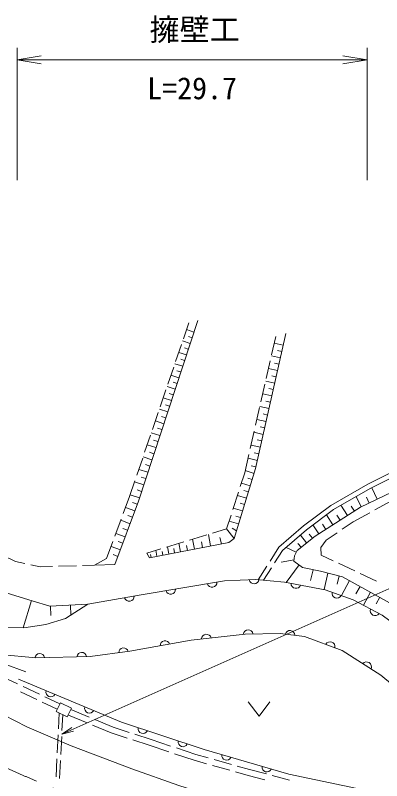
# Model space of a CAD drawing. Units: millimetres at full size, sheet at 1:1000; details may follow other scales. Extents: x 40000 to 680000, y 20000 to 380000.
# Drawn here: x 160586 to 191090, y 264971 to 328720 of the extents above; entities that cross this region are included whole.
import ezdxf
from ezdxf.enums import TextEntityAlignment as Align

# ---------------------------------------------------------------- set-up
doc = ezdxf.new("R2010")
doc.units = ezdxf.units.MM
doc.header["$LTSCALE"] = 1000
doc.linetypes.add('CHAIN', pattern=[18.5, 12, -1.5, 3.5, -1.5])
for name, color, linetype, lineweight in [('M-BGD', 7, 'Continuous', 13), ('M-BMK', 2, 'CHAIN', 13), ('M-STR-HTXT', 7, 'Continuous', 13)]:
    doc.layers.add(name, color=color, linetype=linetype, lineweight=lineweight)
doc.styles.add('ＭＳ ゴシック', font='')
doc.styles.get('ＭＳ ゴシック').set_extended_font_data('MS Gothic')

# ---------------------------------------------------------------- blocks, each defined once
blk = doc.blocks.new('open_arrow')
at = {"color": 0, "linetype": 'Continuous', "lineweight": -2}
blk.add_lwpolyline([(7.5, 1.25), (0, 0), (7.5, -1.25)], dxfattribs=at)

msp = doc.modelspace()

# ---------------------------------------------------------------- linework, layer by layer
at = {"layer": 'M-BGD'}
for p, q in [((174581, 301786), (175030, 303102)), ((175458, 302339), (174839, 302542)), ((175146, 301389), (174516, 301596)), ((175302, 301864), (174993, 301966)), ((181929, 300430), (182280, 301965)), ((173936, 299893), (174420, 301312)), ((174990, 300914), (174675, 301017)), ((182898, 301239), (182152, 301407)), ((174835, 300439), (174194, 300649)), ((182664, 300194), (181914, 300363)), ((182781, 300717), (182408, 300800)), ((174523, 299489), (173871, 299703)), ((174679, 299964), (174358, 300069)), ((181484, 298481), (181818, 299943)), ((182545, 299669), (182171, 299753)), ((173291, 298000), (173775, 299419)), ((174367, 299014), (174041, 299121)), ((182427, 299144), (181674, 299313)), ((174211, 298539), (173548, 298756)), ((182309, 298617), (181932, 298701)), ((173899, 297588), (173226, 297809)), ((174055, 298063), (173724, 298172)), ((181038, 296531), (181372, 297993)), ((182190, 298089), (181433, 298259)), ((172645, 296107), (173129, 297526)), ((173743, 297113), (173407, 297224)), ((181952, 297029), (181191, 297200)), ((182071, 297559), (181693, 297644)), ((173587, 296638), (172903, 296863)), ((181832, 296497), (181452, 296582)), ((173273, 295680), (172578, 295908)), ((173430, 296159), (173088, 296271)), ((180593, 294581), (180927, 296043)), ((181713, 295964), (180948, 296136)), ((172000, 294214), (172484, 295633)), ((173113, 295193), (172766, 295308)), ((181592, 295429), (181210, 295515)), ((172954, 294707), (172247, 294939)), ((181472, 294894), (180704, 295067)), ((172629, 293718), (171911, 293953)), ((172791, 294212), (172438, 294328)), ((180148, 292631), (180482, 294094)), ((181230, 293819), (180459, 293992)), ((181351, 294356), (180967, 294443)), ((171355, 292321), (171839, 293740)), ((172464, 293215), (172105, 293333)), ((181109, 293279), (180723, 293365)), ((172299, 292713), (171570, 292952)), ((180987, 292739), (180212, 292913)), ((172132, 292202), (171767, 292322)), ((179686, 290609), (180036, 292144)), ((180865, 292196), (180478, 292283)), ((170709, 290427), (171193, 291847)), ((171964, 291692), (171223, 291935)), ((180743, 291653), (179964, 291828)), ((171624, 290655), (170871, 290902)), ((171794, 291173), (171424, 291295)), ((180468, 290571), (179729, 290796)), ((180621, 291108), (180231, 291195)), ((171451, 290128), (171075, 290251)), ((179318, 289470), (179686, 290609)), ((180310, 290053), (179940, 290166)), ((170099, 288638), (170548, 289954)), ((171278, 289601), (170513, 289852)), ((180152, 289536), (179412, 289761)), ((170927, 288530), (170150, 288785)), ((171102, 289065), (170720, 289191)), ((178702, 287567), (179164, 288995)), ((179994, 289017), (179624, 289130)), ((190725, 288423), (190262, 289376)), ((169573, 287223), (170099, 288638)), ((179836, 288499), (179078, 288730)), ((189390, 287774), (188967, 288646)), ((190057, 288098), (189826, 288575)), ((190530, 287523), (191900, 288268)), ((170539, 287453), (169765, 287739)), ((170738, 287990), (170354, 288132)), ((179513, 287437), (178736, 287674)), ((179674, 287968), (179295, 288084)), ((188242, 287052), (187690, 287917)), ((188814, 287417), (188553, 287825)), ((170338, 286911), (169951, 287055)), ((178180, 285953), (178548, 287092)), ((179347, 286894), (178959, 287012)), ((187030, 286279), (186490, 287126)), ((187636, 286665), (187360, 287098)), ((188722, 286539), (190091, 287284)), ((168876, 285349), (169399, 286755)), ((170137, 286370), (169362, 286657)), ((179181, 286351), (178387, 286593)), ((185845, 285523), (185364, 286277)), ((186438, 285901), (186168, 286324)), ((187795, 285908), (188722, 286539)), ((169936, 285827), (169549, 285971)), ((177009, 285596), (178180, 285953)), ((178813, 285143), (178180, 285953)), ((179012, 285794), (178642, 285992)), ((186455, 284997), (187381, 285627)), ((169735, 285285), (168959, 285573)), ((175096, 285013), (176530, 285451)), ((175495, 284266), (175337, 285087)), ((176845, 284526), (176659, 285490)), ((177763, 284703), (177626, 285226)), ((184842, 284776), (184321, 285434)), ((185333, 285165), (185055, 285515)), ((186034, 284389), (186455, 284997)), ((168175, 283466), (168702, 284880)), ((169333, 284198), (168555, 284486)), ((169534, 284742), (169146, 284885)), ((173182, 284431), (174617, 284868)), ((173363, 283855), (173248, 284451)), ((174345, 284044), (174210, 284744)), ((174920, 284155), (174841, 284565)), ((176170, 284396), (176077, 284878)), ((182529, 284411), (181797, 283267)), ((183978, 284003), (183125, 284398)), ((184382, 284412), (184121, 284740)), ((186058, 283758), (186034, 284389)), ((159634, 283708), (160604, 283227)), ((169131, 283654), (168742, 283798)), ((171533, 283928), (172704, 284285)), ((171890, 283571), (171843, 283817)), ((172381, 283665), (172286, 284158)), ((172872, 283760), (172815, 284058)), ((173854, 283949), (173787, 284299)), ((182835, 284147), (182175, 283116)), ((187038, 283294), (186058, 283758)), ((160604, 283227), (161388, 283060)), ((167178, 282925), (168175, 283466)), ((183795, 283378), (182715, 283175)), ((188846, 282439), (187490, 283081)), ((161877, 282957), (162661, 282790)), ((162661, 282790), (163670, 282821)), ((164170, 282836), (165669, 282880)), ((166169, 282895), (167178, 282925)), ((181527, 282846), (180795, 281702)), ((181905, 282695), (181246, 281664)), ((184208, 282938), (183138, 281491)), ((185375, 282524), (185174, 281647)), ((186602, 282243), (186294, 280895)), ((187546, 282027), (187392, 281353)), ((190654, 281584), (189298, 282226)), ((188422, 281634), (187731, 280386)), ((189296, 281150), (188950, 280526)), ((190169, 280666), (189567, 279579)), ((161924, 279967), (161238, 277701)), ((190930, 280244), (190629, 279701)), ((163513, 279508), (163551, 278732)), ((165169, 279590), (165210, 278755)), ((159655, 274703), (161470, 274039)), ((159530, 273618), (160778, 273031)), ((161014, 272368), (162371, 271729)), ((161230, 272818), (162587, 272180)), ((163040, 271967), (164287, 271380)), ((162823, 271516), (164074, 270927)), ((179983, 271540), (180883, 270340)), ((180883, 270340), (181783, 271540)), ((164177, 269299), (164242, 270614)), ((164471, 269154), (164535, 270467)), ((165014, 270426), (166556, 269789)), ((165205, 270888), (166739, 270255)), ((167201, 270064), (168734, 269430)), ((167019, 269598), (168561, 268961)), ((168734, 269430), (170076, 268989)), ((164080, 267301), (164153, 268800)), ((164373, 267157), (164446, 268655)), ((168561, 268961), (169910, 268517)), ((170551, 268833), (171892, 268392)), ((171892, 268392), (173519, 267852)), ((170385, 268361), (171735, 267917)), ((171735, 267917), (173367, 267376)), ((173842, 267219), (175474, 266678)), ((173993, 267695), (175620, 267156)), ((175620, 267156), (176655, 266865)), ((163982, 265304), (164055, 266802)), ((164275, 265159), (164349, 266657)), ((175474, 266678), (176516, 266385)), ((177136, 266730), (178580, 266325)), ((176997, 266250), (178442, 265844)), ((179062, 266190), (180096, 265899)), ((180096, 265899), (181489, 265532)), ((178923, 265709), (179965, 265417)), ((179965, 265417), (181368, 265047)), ((181973, 265405), (183423, 265023))]:
    msp.add_line(p, q, dxfattribs=at)
for points in [[(167178, 282925), (168876, 282967), (170839, 288264), (175770, 303289)], [(183118, 302215), (180590, 290972), (178813, 285143), (178377, 284821), (171751, 283544), (171533, 283928)], [(182529, 284411), (184582, 286189), (186857, 287903), (189942, 289663), (193384, 291392), (195877, 292374), (197918, 292981), (200146, 293417)], [(182835, 284147), (184834, 285878), (187077, 287568), (190131, 289310), (193548, 291027), (196008, 291995), (198013, 292592), (200222, 293025)], [(198979, 274261), (192300, 279486), (187829, 281963), (185990, 282414), (184495, 282726), (183778, 283256), (183841, 283707), (184043, 284144), (185539, 285328), (189324, 287742), (192627, 289347), (195151, 290468), (198220, 291481), (200494, 291980)], [(154887, 281426), (157062, 281172), (159539, 280689), (161985, 279957), (163450, 279505), (166635, 279662)], [(166635, 279662), (171075, 280441), (178007, 281609), (180609, 281718), (183008, 281516), (186389, 280877), (188710, 280028), (191117, 278766), (194108, 276569), (198135, 273415)], [(154355, 280400), (155536, 279552), (158371, 278134), (159757, 277760), (161300, 277698), (163122, 277979), (164774, 278477), (166635, 279662)], [(195496, 270377), (194102, 271214), (191022, 273769), (187798, 275825), (184651, 276993), (182641, 277227), (179728, 277180), (175226, 276682), (170108, 275747), (166813, 275327), (162303, 275210), (159320, 275488), (156806, 276256), (153239, 278245)], [(151055, 275088), (154771, 273032), (158603, 270952), (161548, 269457), (165240, 267868), (170287, 265951), (174213, 264573), (177181, 263638), (180546, 262703)], [(160839, 273436), (169415, 269837), (176309, 267571), (183366, 265514), (190096, 264089)]]:
    msp.add_lwpolyline(points, dxfattribs=at)
msp.add_lwpolyline([(163983, 270745), (164901, 270283), (165263, 271002), (164344, 271464)], close=True, dxfattribs=at)
for centre, start, end in [((176975, 281489), 197.19484, 1.93854), ((180465, 281766), 190.02836, 354.77206), ((183952, 281392), 176.92881, 341.67251), ((173524, 280908), 197.19484, 1.93854), ((187356, 280580), 167.53705, 332.28076), ((170073, 280319), 197.57878, 2.32248), ((190540, 279129), 159.96139, 324.70509), ((179974, 277131), 8.54725, 173.29096), ((183461, 277078), 0.99564, 165.73934), ((176499, 276769), 13.94658, 178.69028), ((173047, 276230), 17.97904, 182.72274), ((186797, 276140), 347.25884, 152.00254), ((162615, 275164), 9.11216, 173.85587), ((166114, 275255), 9.11216, 173.85587), ((169597, 275628), 14.90315, 179.64686), ((189836, 274461), 335.10326, 139.84696), ((163534, 272363), 164.86433, 329.60803), ((166762, 271009), 164.86433, 329.60803), ((171216, 269301), 169.42658, 334.17028), ((174541, 268208), 169.42658, 334.17028), ((178172, 267083), 171.38252, 336.12622), ((181532, 266104), 171.38252, 336.12622)]:
    msp.add_arc(centre, 404, start, end, dxfattribs=at)
at = {"layer": 'M-BMK'}
msp.add_arc((209265, 375385), 120000, 241.25113, 273.92708, dxfattribs=at)
at = {"layer": 'M-STR-HTXT'}
for p, q in [((160739, 315000), (160739, 326000)), ((189868, 315000), (189868, 326000)), ((160739, 325000), (189868, 325000))]:
    msp.add_line(p, q, dxfattribs=at)
msp.add_lwpolyline([(164456, 268844), (197435, 283500), (217435, 283500)], dxfattribs=at)

# ---------------------------------------------------------------- block references
at = {"layer": 'M-STR-HTXT', "xscale": 267, "yscale": 267}
msp.add_blockref('open_arrow', (160739, 325000), dxfattribs=at)
at = {"layer": 'M-STR-HTXT'}
for p, xscale, yscale, rotation in [((189868, 325000), 267, 267, 180), ((164456, 268844), 133, 133, 24)]:
    msp.add_blockref('open_arrow', p, dxfattribs=dict(at, xscale=xscale, yscale=yscale, rotation=rotation))

# ---------------------------------------------------------------- texts
at = {"layer": 'M-STR-HTXT', "style": 'ＭＳ ゴシック'}
for s, p in [('擁壁工', (175518, 326070)), ('L=29.7', (175304, 321180))]:
    msp.add_text(s, height=1833, dxfattribs=at).set_placement(p, align=Align.BOTTOM_CENTER)

doc.saveas('drawing.dxf')
